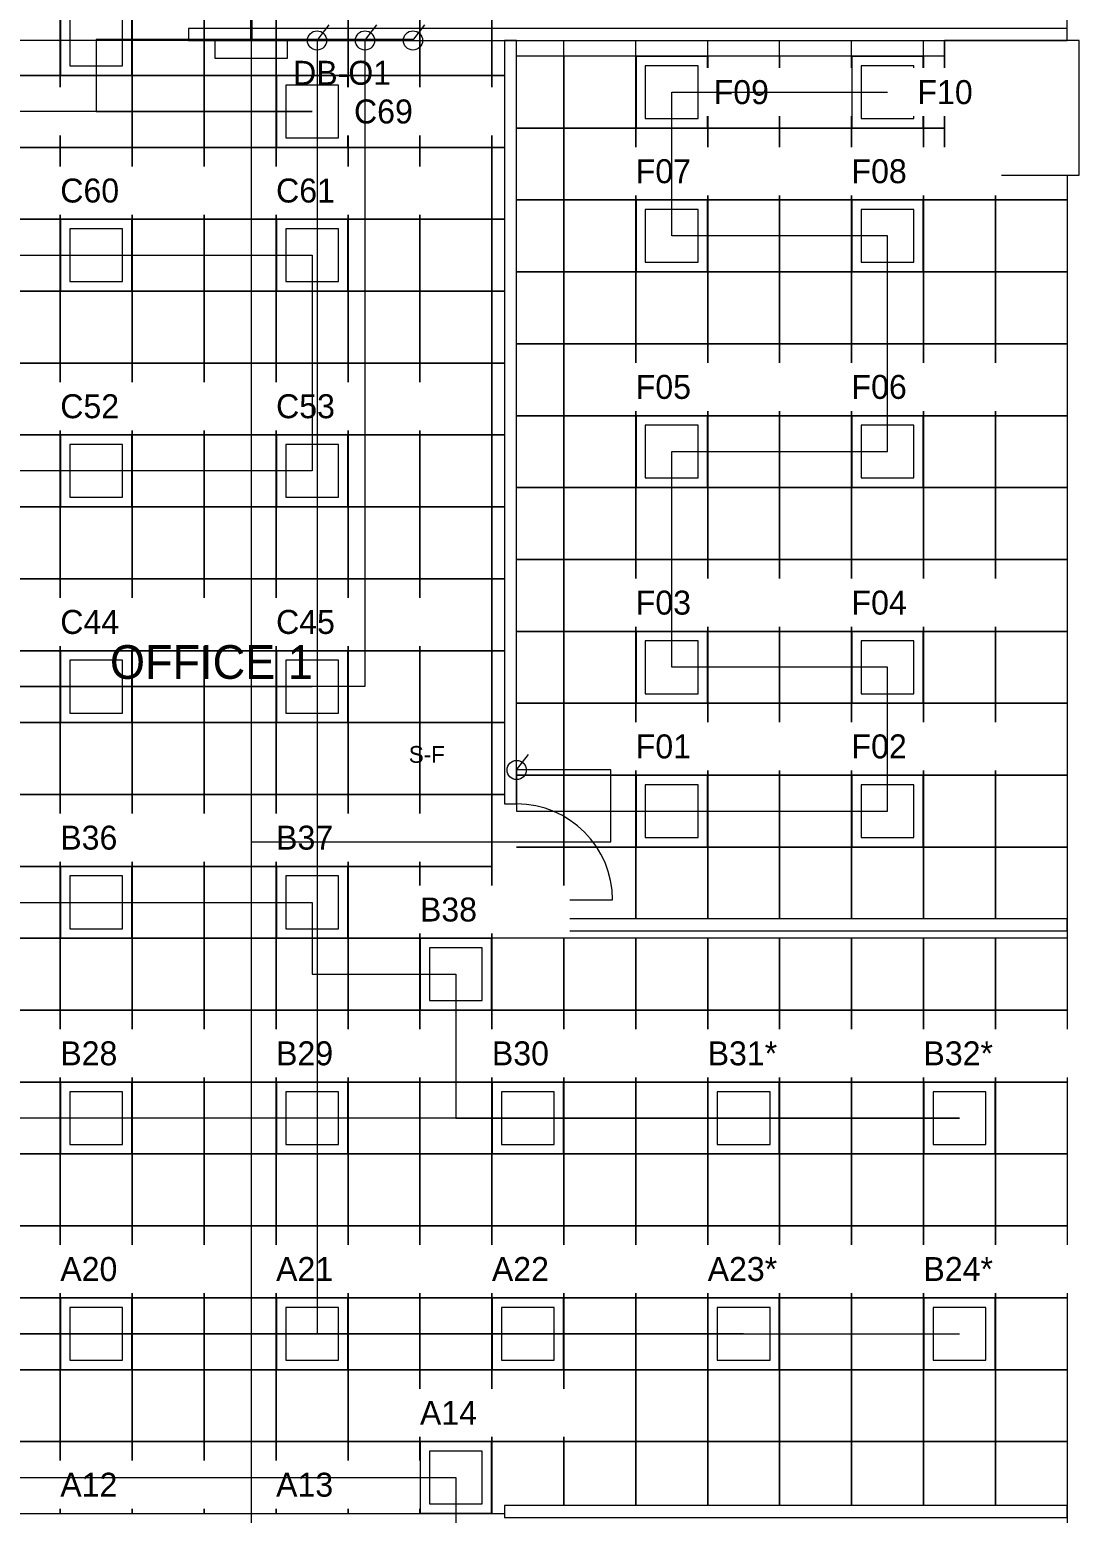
# Model space of a CAD drawing. Header units: millimetres. Extents: x 6000 to 109346, y -40506 to 46154.
# Drawn here: x 71153 to 79883, y 19197 to 31578 of the extents above; entities that cross this region are included whole.
import ezdxf

# ---------------------------------------------------------------- set-up
doc = ezdxf.new("R2010")
doc.units = ezdxf.units.MM
doc.layers.add('ARCH', color=7, linetype='Continuous', lineweight=5, true_color=0xa0a0a0)
doc.layers.add('Ceiling Grid', color=7, linetype='Continuous', lineweight=5, true_color=0xd2d2d2)
for name, color, linetype in [('E-DB-WORK', 1, 'Continuous'), ('E-INCOMING-WORK', 30, 'Continuous'), ('E-LIGHT-CONTROLS', 6, 'Continuous'), ('E-LIGHT-ROUTE-A', 1, 'Continuous'), ('E-LIGHT-ROUTE-B', 2, 'Continuous'), ('E-LIGHT-ROUTE-C', 3, 'Continuous'), ('E-LIGHT-ROUTE-D', 4, 'Continuous'), ('E-LIGHT-ROUTE-E', 5, 'Continuous'), ('E-LIGHT-ROUTE-F', 6, 'Continuous'), ('E-LIGHT-ROUTE-G', 7, 'Continuous'), ('E-OFFICE-WORK', 7, 'Continuous')]:
    doc.layers.add(name, color=color, linetype=linetype)

msp = doc.modelspace()

# ---------------------------------------------------------------- linework, layer by layer
at = {"layer": 'ARCH', "lineweight": 15}
for p, q in [((79808.4, 31488.1), (79808.4, 36595.6)), ((78783.4, 30363.1), (78783.4, 31488.1)), ((79808.4, 30363.1), (79808.4, 17050.6)), ((75115, 24316.3), (76015, 24316.3))]:
    msp.add_line(p, q, dxfattribs=at)
for points in [[(79808.4, 31588.1), (72477.2, 31588.1), (72477.2, 31488.1), (79808.4, 31488.1)], [(75215, 25116.3), (75215, 31488.1), (75115, 31488.1), (75115, 25116.3)], [(78783.4, 30363.1), (79908.4, 30363.1), (79908.4, 31488.1), (78783.4, 31488.1)], [(75215, 24316.3), (75115, 24316.3), (75115, 24156.9), (75215, 24156.9)], [(79808.4, 24156.9), (75115, 24156.9), (75115, 24056.9), (79808.4, 24056.9)], [(79808.4, 19262.5), (75115, 19262.5), (75115, 19162.5), (79808.4, 19162.5)]]:
    msp.add_lwpolyline(points, close=True, dxfattribs=at)
msp.add_arc((75215, 24316.3), 800, 0, 90, dxfattribs=at)
at = {"layer": 'Ceiling Grid', "lineweight": 15}
for p, q in [((75008.4, 31795.6), (75008.4, 31195.6)), ((75608.4, 31356.9), (75608.4, 31488.1)), ((76208.4, 31356.9), (76208.4, 31488.1)), ((76808.4, 31356.9), (76808.4, 31488.1)), ((77408.4, 31356.9), (77408.4, 31488.1)), ((78008.4, 31356.9), (78008.4, 31488.1)), ((78608.4, 31356.9), (78608.4, 31488.1)), ((75608.4, 31356.9), (75215, 31356.9)), ((75608.4, 30756.9), (75608.4, 31356.9)), ((78783.4, 31356.9), (78608.4, 31356.9)), ((78608.4, 31356.9), (78608.4, 30756.9)), ((75115, 31195.6), (75008.4, 31195.6)), ((75008.4, 31195.6), (75008.4, 30595.6)), ((75008.4, 31195.6), (75115, 31195.6)), ((75008.4, 31195.6), (75115, 31195.6)), ((75115, 31195.6), (75008.4, 31195.6)), ((75008.4, 31195.6), (75008.4, 30595.6)), ((75608.4, 30756.9), (75215, 30756.9)), ((75215, 30756.9), (75608.4, 30756.9)), ((75608.4, 30156.9), (75608.4, 30756.9)), ((78608.4, 30756.9), (78783.4, 30756.9)), ((78783.4, 30756.9), (78608.4, 30756.9)), ((78608.4, 30756.9), (78608.4, 30156.9)), ((75115, 30595.6), (75008.4, 30595.6)), ((75008.4, 30595.6), (75008.4, 29995.6)), ((75008.4, 30595.6), (75115, 30595.6)), ((75008.4, 30595.6), (75115, 30595.6)), ((75115, 30595.6), (75008.4, 30595.6)), ((75008.4, 30595.6), (75008.4, 29995.6)), ((79208.4, 30156.9), (79208.4, 30363.1)), ((79208.4, 30363.1), (79208.4, 30156.9)), ((75608.4, 30156.9), (75215, 30156.9)), ((75215, 30156.9), (75608.4, 30156.9)), ((75608.4, 29556.9), (75608.4, 30156.9)), ((78608.4, 30156.9), (79208.4, 30156.9)), ((79208.4, 30156.9), (79808.4, 30156.9)), ((79808.4, 30156.9), (79208.4, 30156.9)), ((79208.4, 30156.9), (79208.4, 29556.9)), ((75115, 29995.6), (75008.4, 29995.6)), ((75008.4, 29995.6), (75008.4, 29395.6)), ((75008.4, 29995.6), (75115, 29995.6)), ((75008.4, 29995.6), (75115, 29995.6)), ((75115, 29995.6), (75008.4, 29995.6)), ((75008.4, 29995.6), (75008.4, 29395.6)), ((75608.4, 29556.9), (75215, 29556.9)), ((75215, 29556.9), (75608.4, 29556.9)), ((75608.4, 28956.9), (75608.4, 29556.9)), ((79208.4, 29556.9), (79808.4, 29556.9)), ((79808.4, 29556.9), (79208.4, 29556.9)), ((79208.4, 29556.9), (79208.4, 28956.9)), ((75115, 29395.6), (75008.4, 29395.6)), ((75008.4, 29395.6), (75008.4, 28795.6)), ((75008.4, 29395.6), (75115, 29395.6)), ((75608.4, 28956.9), (75215, 28956.9)), ((75215, 28956.9), (75608.4, 28956.9)), ((75608.4, 28356.9), (75608.4, 28956.9)), ((79208.4, 28956.9), (79808.4, 28956.9)), ((79808.4, 28956.9), (79208.4, 28956.9)), ((79208.4, 28956.9), (79208.4, 28356.9)), ((75115, 28795.6), (75008.4, 28795.6)), ((75008.4, 28795.6), (75008.4, 28195.6)), ((75008.4, 28795.6), (75115, 28795.6)), ((75008.4, 28795.6), (75115, 28795.6)), ((75115, 28795.6), (75008.4, 28795.6)), ((75008.4, 28795.6), (75008.4, 28195.6)), ((75608.4, 28356.9), (75215, 28356.9)), ((75215, 28356.9), (75608.4, 28356.9)), ((75608.4, 27756.9), (75608.4, 28356.9)), ((79208.4, 28356.9), (79808.4, 28356.9)), ((79808.4, 28356.9), (79208.4, 28356.9)), ((79208.4, 28356.9), (79208.4, 27756.9)), ((75115, 28195.6), (75008.4, 28195.6)), ((75008.4, 28195.6), (75008.4, 27595.6)), ((75008.4, 28195.6), (75115, 28195.6)), ((75008.4, 28195.6), (75115, 28195.6)), ((75115, 28195.6), (75008.4, 28195.6)), ((75008.4, 28195.6), (75008.4, 27595.6)), ((75608.4, 27756.9), (75215, 27756.9)), ((75215, 27756.9), (75608.4, 27756.9)), ((75608.4, 27156.9), (75608.4, 27756.9)), ((79208.4, 27756.9), (79808.4, 27756.9)), ((79808.4, 27756.9), (79208.4, 27756.9)), ((79208.4, 27756.9), (79208.4, 27156.9)), ((75115, 27595.6), (75008.4, 27595.6)), ((75008.4, 27595.6), (75008.4, 26995.6)), ((75008.4, 27595.6), (75115, 27595.6)), ((75008.4, 27595.6), (75115, 27595.6)), ((75115, 27595.6), (75008.4, 27595.6)), ((75008.4, 27595.6), (75008.4, 26995.6)), ((75608.4, 27156.9), (75215, 27156.9)), ((75215, 27156.9), (75608.4, 27156.9)), ((75608.4, 26556.9), (75608.4, 27156.9)), ((79208.4, 27156.9), (79808.4, 27156.9)), ((79808.4, 27156.9), (79208.4, 27156.9)), ((79208.4, 27156.9), (79208.4, 26556.9)), ((75115, 26995.6), (75008.4, 26995.6)), ((75008.4, 26995.6), (75008.4, 26395.6)), ((75008.4, 26995.6), (75115, 26995.6)), ((75608.4, 26556.9), (75215, 26556.9)), ((75215, 26556.9), (75608.4, 26556.9)), ((75608.4, 25956.9), (75608.4, 26556.9)), ((79208.4, 26556.9), (79808.4, 26556.9)), ((79808.4, 26556.9), (79208.4, 26556.9)), ((79208.4, 26556.9), (79208.4, 25956.9)), ((75115, 26395.6), (75008.4, 26395.6)), ((75008.4, 26395.6), (75008.4, 25795.6)), ((75008.4, 26395.6), (75115, 26395.6)), ((75608.4, 25956.9), (75215, 25956.9)), ((75215, 25956.9), (75608.4, 25956.9)), ((75608.4, 25356.9), (75608.4, 25956.9)), ((79208.4, 25956.9), (79808.4, 25956.9)), ((79808.4, 25956.9), (79208.4, 25956.9)), ((79208.4, 25956.9), (79208.4, 25356.9)), ((75115, 25795.6), (75008.4, 25795.6)), ((75008.4, 25795.6), (75008.4, 25195.6)), ((75008.4, 25795.6), (75115, 25795.6)), ((75608.4, 25356.9), (75215, 25356.9)), ((75215, 25356.9), (75608.4, 25356.9)), ((75608.4, 24756.9), (75608.4, 25356.9)), ((79208.4, 25356.9), (79808.4, 25356.9)), ((79808.4, 25356.9), (79208.4, 25356.9)), ((79208.4, 25356.9), (79208.4, 24756.9)), ((75115, 25195.6), (75008.4, 25195.6)), ((75008.4, 25195.6), (75008.4, 24595.6)), ((75008.4, 25195.6), (75115, 25195.6)), ((75608.4, 24756.9), (75215, 24756.9)), ((75215, 24756.9), (75608.4, 24756.9)), ((75608.4, 24156.9), (75608.4, 24756.9)), ((76208.4, 24756.9), (75608.4, 24756.9)), ((75608.4, 24756.9), (75608.4, 24156.9)), ((76208.4, 24156.9), (76208.4, 24756.9)), ((76808.4, 24756.9), (76208.4, 24756.9)), ((76208.4, 24756.9), (76208.4, 24156.9)), ((76808.4, 24156.9), (76808.4, 24756.9)), ((77408.4, 24756.9), (76808.4, 24756.9)), ((76808.4, 24756.9), (76808.4, 24156.9)), ((77408.4, 24156.9), (77408.4, 24756.9)), ((78008.4, 24756.9), (77408.4, 24756.9)), ((77408.4, 24756.9), (77408.4, 24156.9)), ((78008.4, 24156.9), (78008.4, 24756.9)), ((78608.4, 24756.9), (78008.4, 24756.9)), ((78008.4, 24756.9), (78008.4, 24156.9)), ((78608.4, 24156.9), (78608.4, 24756.9)), ((79208.4, 24756.9), (78608.4, 24756.9)), ((78608.4, 24756.9), (78608.4, 24156.9)), ((79208.4, 24756.9), (79808.4, 24756.9)), ((79808.4, 24756.9), (79208.4, 24756.9)), ((79208.4, 24756.9), (79208.4, 24156.9)), ((79208.4, 24156.9), (79208.4, 24756.9)), ((75008.4, 24595.6), (75008.4, 23995.6)), ((79208.4, 23995.6), (79208.4, 23395.6)), ((79808.4, 23995.6), (79208.4, 23995.6)), ((79208.4, 23995.6), (79208.4, 23395.6)), ((79808.4, 23395.6), (79208.4, 23395.6)), ((79208.4, 23395.6), (79208.4, 22795.6)), ((79208.4, 23395.6), (79808.4, 23395.6)), ((79208.4, 23395.6), (79808.4, 23395.6)), ((79808.4, 22795.6), (79208.4, 22795.6)), ((79208.4, 22795.6), (79208.4, 22195.6)), ((79208.4, 22795.6), (79808.4, 22795.6)), ((79808.4, 22195.6), (79208.4, 22195.6)), ((79208.4, 22195.6), (79208.4, 21595.6)), ((79208.4, 22195.6), (79808.4, 22195.6)), ((79808.4, 21595.6), (79208.4, 21595.6)), ((79208.4, 21595.6), (79208.4, 20995.6)), ((79208.4, 21595.6), (79808.4, 21595.6)), ((79808.4, 20995.6), (79208.4, 20995.6)), ((79208.4, 20995.6), (79208.4, 20395.6)), ((79208.4, 20995.6), (79808.4, 20995.6)), ((79808.4, 20395.6), (79208.4, 20395.6)), ((79208.4, 20395.6), (79208.4, 19795.6)), ((79208.4, 20395.6), (79808.4, 20395.6)), ((76208.4, 19795.6), (75608.4, 19795.6)), ((75608.4, 19795.6), (75608.4, 19262.5)), ((76208.4, 19262.5), (76208.4, 19795.6)), ((76808.4, 19795.6), (76208.4, 19795.6)), ((76208.4, 19795.6), (76208.4, 19262.5)), ((76808.4, 19262.5), (76808.4, 19795.6)), ((77408.4, 19795.6), (76808.4, 19795.6)), ((76808.4, 19795.6), (76808.4, 19262.5)), ((77408.4, 19262.5), (77408.4, 19795.6)), ((78008.4, 19795.6), (77408.4, 19795.6)), ((77408.4, 19795.6), (77408.4, 19262.5)), ((78008.4, 19262.5), (78008.4, 19795.6)), ((78608.4, 19795.6), (78008.4, 19795.6)), ((78008.4, 19795.6), (78008.4, 19262.5)), ((78608.4, 19262.5), (78608.4, 19795.6)), ((79208.4, 19795.6), (78608.4, 19795.6)), ((78608.4, 19795.6), (78608.4, 19262.5)), ((79208.4, 19262.5), (79208.4, 19795.6)), ((79808.4, 19795.6), (79208.4, 19795.6)), ((79208.4, 19795.6), (79208.4, 19262.5)), ((79208.4, 19795.6), (79808.4, 19795.6))]:
    msp.add_line(p, q, dxfattribs=at)
for points in [[(71408.4, 31795.6), (70808.4, 31795.6), (70808.4, 31195.6), (71408.4, 31195.6)], [(72008.4, 31795.6), (71408.4, 31795.6), (71408.4, 31195.6), (72008.4, 31195.6)], [(72608.4, 31795.6), (72008.4, 31795.6), (72008.4, 31195.6), (72608.4, 31195.6)], [(73208.4, 31795.6), (72608.4, 31795.6), (72608.4, 31195.6), (73208.4, 31195.6)], [(73808.4, 31795.6), (73208.4, 31795.6), (73208.4, 31195.6), (73808.4, 31195.6)], [(74408.4, 31795.6), (73808.4, 31795.6), (73808.4, 31195.6), (74408.4, 31195.6)], [(75008.4, 31795.6), (74408.4, 31795.6), (74408.4, 31195.6), (75008.4, 31195.6)], [(76208.4, 31356.9), (75608.4, 31356.9), (75608.4, 30756.9), (76208.4, 30756.9)], [(76808.4, 31356.9), (76208.4, 31356.9), (76208.4, 30756.9), (76808.4, 30756.9)], [(77408.4, 31356.9), (76808.4, 31356.9), (76808.4, 30756.9), (77408.4, 30756.9)], [(78008.4, 31356.9), (77408.4, 31356.9), (77408.4, 30756.9), (78008.4, 30756.9)], [(78608.4, 31356.9), (78008.4, 31356.9), (78008.4, 30756.9), (78608.4, 30756.9)], [(71408.4, 31195.6), (70808.4, 31195.6), (70808.4, 30595.6), (71408.4, 30595.6)], [(72008.4, 31195.6), (71408.4, 31195.6), (71408.4, 30595.6), (72008.4, 30595.6)], [(72608.4, 31195.6), (72008.4, 31195.6), (72008.4, 30595.6), (72608.4, 30595.6)], [(73208.4, 31195.6), (72608.4, 31195.6), (72608.4, 30595.6), (73208.4, 30595.6)], [(73808.4, 31195.6), (73208.4, 31195.6), (73208.4, 30595.6), (73808.4, 30595.6)], [(74408.4, 31195.6), (73808.4, 31195.6), (73808.4, 30595.6), (74408.4, 30595.6)], [(75008.4, 31195.6), (74408.4, 31195.6), (74408.4, 30595.6), (75008.4, 30595.6)], [(76208.4, 30756.9), (75608.4, 30756.9), (75608.4, 30156.9), (76208.4, 30156.9)], [(76808.4, 30756.9), (76208.4, 30756.9), (76208.4, 30156.9), (76808.4, 30156.9)], [(77408.4, 30756.9), (76808.4, 30756.9), (76808.4, 30156.9), (77408.4, 30156.9)], [(78008.4, 30756.9), (77408.4, 30756.9), (77408.4, 30156.9), (78008.4, 30156.9)], [(78608.4, 30756.9), (78008.4, 30756.9), (78008.4, 30156.9), (78608.4, 30156.9)], [(71408.4, 30595.6), (70808.4, 30595.6), (70808.4, 29995.6), (71408.4, 29995.6)], [(72008.4, 30595.6), (71408.4, 30595.6), (71408.4, 29995.6), (72008.4, 29995.6)], [(72608.4, 30595.6), (72008.4, 30595.6), (72008.4, 29995.6), (72608.4, 29995.6)], [(73208.4, 30595.6), (72608.4, 30595.6), (72608.4, 29995.6), (73208.4, 29995.6)], [(73808.4, 30595.6), (73208.4, 30595.6), (73208.4, 29995.6), (73808.4, 29995.6)], [(74408.4, 30595.6), (73808.4, 30595.6), (73808.4, 29995.6), (74408.4, 29995.6)], [(75008.4, 30595.6), (74408.4, 30595.6), (74408.4, 29995.6), (75008.4, 29995.6)], [(76208.4, 30156.9), (75608.4, 30156.9), (75608.4, 29556.9), (76208.4, 29556.9)], [(76808.4, 30156.9), (76208.4, 30156.9), (76208.4, 29556.9), (76808.4, 29556.9)], [(77408.4, 30156.9), (76808.4, 30156.9), (76808.4, 29556.9), (77408.4, 29556.9)], [(78008.4, 30156.9), (77408.4, 30156.9), (77408.4, 29556.9), (78008.4, 29556.9)], [(78608.4, 30156.9), (78008.4, 30156.9), (78008.4, 29556.9), (78608.4, 29556.9)], [(79208.4, 30156.9), (78608.4, 30156.9), (78608.4, 29556.9), (79208.4, 29556.9)], [(71408.4, 29995.6), (70808.4, 29995.6), (70808.4, 29395.6), (71408.4, 29395.6)], [(72008.4, 29995.6), (71408.4, 29995.6), (71408.4, 29395.6), (72008.4, 29395.6)], [(72608.4, 29995.6), (72008.4, 29995.6), (72008.4, 29395.6), (72608.4, 29395.6)], [(73208.4, 29995.6), (72608.4, 29995.6), (72608.4, 29395.6), (73208.4, 29395.6)], [(73808.4, 29995.6), (73208.4, 29995.6), (73208.4, 29395.6), (73808.4, 29395.6)], [(74408.4, 29995.6), (73808.4, 29995.6), (73808.4, 29395.6), (74408.4, 29395.6)], [(75008.4, 29995.6), (74408.4, 29995.6), (74408.4, 29395.6), (75008.4, 29395.6)], [(76208.4, 29556.9), (75608.4, 29556.9), (75608.4, 28956.9), (76208.4, 28956.9)], [(76808.4, 29556.9), (76208.4, 29556.9), (76208.4, 28956.9), (76808.4, 28956.9)], [(77408.4, 29556.9), (76808.4, 29556.9), (76808.4, 28956.9), (77408.4, 28956.9)], [(78008.4, 29556.9), (77408.4, 29556.9), (77408.4, 28956.9), (78008.4, 28956.9)], [(78608.4, 29556.9), (78008.4, 29556.9), (78008.4, 28956.9), (78608.4, 28956.9)], [(79208.4, 29556.9), (78608.4, 29556.9), (78608.4, 28956.9), (79208.4, 28956.9)], [(71408.4, 29395.6), (70808.4, 29395.6), (70808.4, 28795.6), (71408.4, 28795.6)], [(72008.4, 29395.6), (71408.4, 29395.6), (71408.4, 28795.6), (72008.4, 28795.6)], [(72608.4, 29395.6), (72008.4, 29395.6), (72008.4, 28795.6), (72608.4, 28795.6)], [(73208.4, 29395.6), (72608.4, 29395.6), (72608.4, 28795.6), (73208.4, 28795.6)], [(73808.4, 29395.6), (73208.4, 29395.6), (73208.4, 28795.6), (73808.4, 28795.6)], [(74408.4, 29395.6), (73808.4, 29395.6), (73808.4, 28795.6), (74408.4, 28795.6)], [(75008.4, 29395.6), (74408.4, 29395.6), (74408.4, 28795.6), (75008.4, 28795.6)], [(76208.4, 28956.9), (75608.4, 28956.9), (75608.4, 28356.9), (76208.4, 28356.9)], [(76808.4, 28956.9), (76208.4, 28956.9), (76208.4, 28356.9), (76808.4, 28356.9)], [(77408.4, 28956.9), (76808.4, 28956.9), (76808.4, 28356.9), (77408.4, 28356.9)], [(78008.4, 28956.9), (77408.4, 28956.9), (77408.4, 28356.9), (78008.4, 28356.9)], [(78608.4, 28956.9), (78008.4, 28956.9), (78008.4, 28356.9), (78608.4, 28356.9)], [(79208.4, 28956.9), (78608.4, 28956.9), (78608.4, 28356.9), (79208.4, 28356.9)], [(71408.4, 28795.6), (70808.4, 28795.6), (70808.4, 28195.6), (71408.4, 28195.6)], [(72008.4, 28795.6), (71408.4, 28795.6), (71408.4, 28195.6), (72008.4, 28195.6)], [(72608.4, 28795.6), (72008.4, 28795.6), (72008.4, 28195.6), (72608.4, 28195.6)], [(73208.4, 28795.6), (72608.4, 28795.6), (72608.4, 28195.6), (73208.4, 28195.6)], [(73808.4, 28795.6), (73208.4, 28795.6), (73208.4, 28195.6), (73808.4, 28195.6)], [(74408.4, 28795.6), (73808.4, 28795.6), (73808.4, 28195.6), (74408.4, 28195.6)], [(75008.4, 28795.6), (74408.4, 28795.6), (74408.4, 28195.6), (75008.4, 28195.6)], [(76208.4, 28356.9), (75608.4, 28356.9), (75608.4, 27756.9), (76208.4, 27756.9)], [(76808.4, 28356.9), (76208.4, 28356.9), (76208.4, 27756.9), (76808.4, 27756.9)], [(77408.4, 28356.9), (76808.4, 28356.9), (76808.4, 27756.9), (77408.4, 27756.9)], [(78008.4, 28356.9), (77408.4, 28356.9), (77408.4, 27756.9), (78008.4, 27756.9)], [(78608.4, 28356.9), (78008.4, 28356.9), (78008.4, 27756.9), (78608.4, 27756.9)], [(79208.4, 28356.9), (78608.4, 28356.9), (78608.4, 27756.9), (79208.4, 27756.9)], [(71408.4, 28195.6), (70808.4, 28195.6), (70808.4, 27595.6), (71408.4, 27595.6)], [(72008.4, 28195.6), (71408.4, 28195.6), (71408.4, 27595.6), (72008.4, 27595.6)], [(72608.4, 28195.6), (72008.4, 28195.6), (72008.4, 27595.6), (72608.4, 27595.6)], [(73208.4, 28195.6), (72608.4, 28195.6), (72608.4, 27595.6), (73208.4, 27595.6)], [(73808.4, 28195.6), (73208.4, 28195.6), (73208.4, 27595.6), (73808.4, 27595.6)], [(74408.4, 28195.6), (73808.4, 28195.6), (73808.4, 27595.6), (74408.4, 27595.6)], [(75008.4, 28195.6), (74408.4, 28195.6), (74408.4, 27595.6), (75008.4, 27595.6)], [(76208.4, 27756.9), (75608.4, 27756.9), (75608.4, 27156.9), (76208.4, 27156.9)], [(76808.4, 27756.9), (76208.4, 27756.9), (76208.4, 27156.9), (76808.4, 27156.9)], [(77408.4, 27756.9), (76808.4, 27756.9), (76808.4, 27156.9), (77408.4, 27156.9)], [(78008.4, 27756.9), (77408.4, 27756.9), (77408.4, 27156.9), (78008.4, 27156.9)], [(78608.4, 27756.9), (78008.4, 27756.9), (78008.4, 27156.9), (78608.4, 27156.9)], [(79208.4, 27756.9), (78608.4, 27756.9), (78608.4, 27156.9), (79208.4, 27156.9)], [(71408.4, 27595.6), (70808.4, 27595.6), (70808.4, 26995.6), (71408.4, 26995.6)], [(72008.4, 27595.6), (71408.4, 27595.6), (71408.4, 26995.6), (72008.4, 26995.6)], [(72608.4, 27595.6), (72008.4, 27595.6), (72008.4, 26995.6), (72608.4, 26995.6)], [(73208.4, 27595.6), (72608.4, 27595.6), (72608.4, 26995.6), (73208.4, 26995.6)], [(73808.4, 27595.6), (73208.4, 27595.6), (73208.4, 26995.6), (73808.4, 26995.6)], [(74408.4, 27595.6), (73808.4, 27595.6), (73808.4, 26995.6), (74408.4, 26995.6)], [(75008.4, 27595.6), (74408.4, 27595.6), (74408.4, 26995.6), (75008.4, 26995.6)], [(76208.4, 27156.9), (75608.4, 27156.9), (75608.4, 26556.9), (76208.4, 26556.9)], [(76808.4, 27156.9), (76208.4, 27156.9), (76208.4, 26556.9), (76808.4, 26556.9)], [(77408.4, 27156.9), (76808.4, 27156.9), (76808.4, 26556.9), (77408.4, 26556.9)], [(78008.4, 27156.9), (77408.4, 27156.9), (77408.4, 26556.9), (78008.4, 26556.9)], [(78608.4, 27156.9), (78008.4, 27156.9), (78008.4, 26556.9), (78608.4, 26556.9)], [(79208.4, 27156.9), (78608.4, 27156.9), (78608.4, 26556.9), (79208.4, 26556.9)], [(71408.4, 26995.6), (70808.4, 26995.6), (70808.4, 26395.6), (71408.4, 26395.6)], [(72008.4, 26995.6), (71408.4, 26995.6), (71408.4, 26395.6), (72008.4, 26395.6)], [(72608.4, 26995.6), (72008.4, 26995.6), (72008.4, 26395.6), (72608.4, 26395.6)], [(73208.4, 26995.6), (72608.4, 26995.6), (72608.4, 26395.6), (73208.4, 26395.6)], [(73808.4, 26995.6), (73208.4, 26995.6), (73208.4, 26395.6), (73808.4, 26395.6)], [(74408.4, 26995.6), (73808.4, 26995.6), (73808.4, 26395.6), (74408.4, 26395.6)], [(75008.4, 26995.6), (74408.4, 26995.6), (74408.4, 26395.6), (75008.4, 26395.6)], [(76208.4, 26556.9), (75608.4, 26556.9), (75608.4, 25956.9), (76208.4, 25956.9)], [(76808.4, 26556.9), (76208.4, 26556.9), (76208.4, 25956.9), (76808.4, 25956.9)], [(77408.4, 26556.9), (76808.4, 26556.9), (76808.4, 25956.9), (77408.4, 25956.9)], [(78008.4, 26556.9), (77408.4, 26556.9), (77408.4, 25956.9), (78008.4, 25956.9)], [(78608.4, 26556.9), (78008.4, 26556.9), (78008.4, 25956.9), (78608.4, 25956.9)], [(79208.4, 26556.9), (78608.4, 26556.9), (78608.4, 25956.9), (79208.4, 25956.9)], [(71408.4, 26395.6), (70808.4, 26395.6), (70808.4, 25795.6), (71408.4, 25795.6)], [(72008.4, 26395.6), (71408.4, 26395.6), (71408.4, 25795.6), (72008.4, 25795.6)], [(72608.4, 26395.6), (72008.4, 26395.6), (72008.4, 25795.6), (72608.4, 25795.6)], [(73208.4, 26395.6), (72608.4, 26395.6), (72608.4, 25795.6), (73208.4, 25795.6)], [(73808.4, 26395.6), (73208.4, 26395.6), (73208.4, 25795.6), (73808.4, 25795.6)], [(74408.4, 26395.6), (73808.4, 26395.6), (73808.4, 25795.6), (74408.4, 25795.6)], [(75008.4, 26395.6), (74408.4, 26395.6), (74408.4, 25795.6), (75008.4, 25795.6)], [(76208.4, 25956.9), (75608.4, 25956.9), (75608.4, 25356.9), (76208.4, 25356.9)], [(76808.4, 25956.9), (76208.4, 25956.9), (76208.4, 25356.9), (76808.4, 25356.9)], [(77408.4, 25956.9), (76808.4, 25956.9), (76808.4, 25356.9), (77408.4, 25356.9)], [(78008.4, 25956.9), (77408.4, 25956.9), (77408.4, 25356.9), (78008.4, 25356.9)], [(78608.4, 25956.9), (78008.4, 25956.9), (78008.4, 25356.9), (78608.4, 25356.9)], [(79208.4, 25956.9), (78608.4, 25956.9), (78608.4, 25356.9), (79208.4, 25356.9)], [(71408.4, 25795.6), (70808.4, 25795.6), (70808.4, 25195.6), (71408.4, 25195.6)], [(72008.4, 25795.6), (71408.4, 25795.6), (71408.4, 25195.6), (72008.4, 25195.6)], [(72608.4, 25795.6), (72008.4, 25795.6), (72008.4, 25195.6), (72608.4, 25195.6)], [(73208.4, 25795.6), (72608.4, 25795.6), (72608.4, 25195.6), (73208.4, 25195.6)], [(73808.4, 25795.6), (73208.4, 25795.6), (73208.4, 25195.6), (73808.4, 25195.6)], [(74408.4, 25795.6), (73808.4, 25795.6), (73808.4, 25195.6), (74408.4, 25195.6)], [(75008.4, 25795.6), (74408.4, 25795.6), (74408.4, 25195.6), (75008.4, 25195.6)], [(76208.4, 25356.9), (75608.4, 25356.9), (75608.4, 24756.9), (76208.4, 24756.9)], [(76808.4, 25356.9), (76208.4, 25356.9), (76208.4, 24756.9), (76808.4, 24756.9)], [(77408.4, 25356.9), (76808.4, 25356.9), (76808.4, 24756.9), (77408.4, 24756.9)], [(78008.4, 25356.9), (77408.4, 25356.9), (77408.4, 24756.9), (78008.4, 24756.9)], [(78608.4, 25356.9), (78008.4, 25356.9), (78008.4, 24756.9), (78608.4, 24756.9)], [(79208.4, 25356.9), (78608.4, 25356.9), (78608.4, 24756.9), (79208.4, 24756.9)], [(71408.4, 25195.6), (70808.4, 25195.6), (70808.4, 24595.6), (71408.4, 24595.6)], [(72008.4, 25195.6), (71408.4, 25195.6), (71408.4, 24595.6), (72008.4, 24595.6)], [(72608.4, 25195.6), (72008.4, 25195.6), (72008.4, 24595.6), (72608.4, 24595.6)], [(73208.4, 25195.6), (72608.4, 25195.6), (72608.4, 24595.6), (73208.4, 24595.6)], [(73808.4, 25195.6), (73208.4, 25195.6), (73208.4, 24595.6), (73808.4, 24595.6)], [(74408.4, 25195.6), (73808.4, 25195.6), (73808.4, 24595.6), (74408.4, 24595.6)], [(75008.4, 25195.6), (74408.4, 25195.6), (74408.4, 24595.6), (75008.4, 24595.6)], [(71408.4, 24595.6), (70808.4, 24595.6), (70808.4, 23995.6), (71408.4, 23995.6)], [(72008.4, 24595.6), (71408.4, 24595.6), (71408.4, 23995.6), (72008.4, 23995.6)], [(72608.4, 24595.6), (72008.4, 24595.6), (72008.4, 23995.6), (72608.4, 23995.6)], [(73208.4, 24595.6), (72608.4, 24595.6), (72608.4, 23995.6), (73208.4, 23995.6)], [(73808.4, 24595.6), (73208.4, 24595.6), (73208.4, 23995.6), (73808.4, 23995.6)], [(74408.4, 24595.6), (73808.4, 24595.6), (73808.4, 23995.6), (74408.4, 23995.6)], [(75008.4, 24595.6), (74408.4, 24595.6), (74408.4, 23995.6), (75008.4, 23995.6)], [(71408.4, 23995.6), (70808.4, 23995.6), (70808.4, 23395.6), (71408.4, 23395.6)], [(72008.4, 23995.6), (71408.4, 23995.6), (71408.4, 23395.6), (72008.4, 23395.6)], [(72608.4, 23995.6), (72008.4, 23995.6), (72008.4, 23395.6), (72608.4, 23395.6)], [(73208.4, 23995.6), (72608.4, 23995.6), (72608.4, 23395.6), (73208.4, 23395.6)], [(73808.4, 23995.6), (73208.4, 23995.6), (73208.4, 23395.6), (73808.4, 23395.6)], [(74408.4, 23995.6), (73808.4, 23995.6), (73808.4, 23395.6), (74408.4, 23395.6)], [(75008.4, 23995.6), (74408.4, 23995.6), (74408.4, 23395.6), (75008.4, 23395.6)], [(75608.4, 23995.6), (75008.4, 23995.6), (75008.4, 23395.6), (75608.4, 23395.6)], [(76208.4, 23995.6), (75608.4, 23995.6), (75608.4, 23395.6), (76208.4, 23395.6)], [(76808.4, 23995.6), (76208.4, 23995.6), (76208.4, 23395.6), (76808.4, 23395.6)], [(77408.4, 23995.6), (76808.4, 23995.6), (76808.4, 23395.6), (77408.4, 23395.6)], [(78008.4, 23995.6), (77408.4, 23995.6), (77408.4, 23395.6), (78008.4, 23395.6)], [(78608.4, 23995.6), (78008.4, 23995.6), (78008.4, 23395.6), (78608.4, 23395.6)], [(79208.4, 23995.6), (78608.4, 23995.6), (78608.4, 23395.6), (79208.4, 23395.6)], [(71408.4, 23395.6), (70808.4, 23395.6), (70808.4, 22795.6), (71408.4, 22795.6)], [(72008.4, 23395.6), (71408.4, 23395.6), (71408.4, 22795.6), (72008.4, 22795.6)], [(72608.4, 23395.6), (72008.4, 23395.6), (72008.4, 22795.6), (72608.4, 22795.6)], [(73208.4, 23395.6), (72608.4, 23395.6), (72608.4, 22795.6), (73208.4, 22795.6)], [(73808.4, 23395.6), (73208.4, 23395.6), (73208.4, 22795.6), (73808.4, 22795.6)], [(74408.4, 23395.6), (73808.4, 23395.6), (73808.4, 22795.6), (74408.4, 22795.6)], [(75008.4, 23395.6), (74408.4, 23395.6), (74408.4, 22795.6), (75008.4, 22795.6)], [(75608.4, 23395.6), (75008.4, 23395.6), (75008.4, 22795.6), (75608.4, 22795.6)], [(76208.4, 23395.6), (75608.4, 23395.6), (75608.4, 22795.6), (76208.4, 22795.6)], [(76808.4, 23395.6), (76208.4, 23395.6), (76208.4, 22795.6), (76808.4, 22795.6)], [(77408.4, 23395.6), (76808.4, 23395.6), (76808.4, 22795.6), (77408.4, 22795.6)], [(78008.4, 23395.6), (77408.4, 23395.6), (77408.4, 22795.6), (78008.4, 22795.6)], [(78608.4, 23395.6), (78008.4, 23395.6), (78008.4, 22795.6), (78608.4, 22795.6)], [(79208.4, 23395.6), (78608.4, 23395.6), (78608.4, 22795.6), (79208.4, 22795.6)], [(71408.4, 22795.6), (70808.4, 22795.6), (70808.4, 22195.6), (71408.4, 22195.6)], [(72008.4, 22795.6), (71408.4, 22795.6), (71408.4, 22195.6), (72008.4, 22195.6)], [(72608.4, 22795.6), (72008.4, 22795.6), (72008.4, 22195.6), (72608.4, 22195.6)], [(73208.4, 22795.6), (72608.4, 22795.6), (72608.4, 22195.6), (73208.4, 22195.6)], [(73808.4, 22795.6), (73208.4, 22795.6), (73208.4, 22195.6), (73808.4, 22195.6)], [(74408.4, 22795.6), (73808.4, 22795.6), (73808.4, 22195.6), (74408.4, 22195.6)], [(75008.4, 22795.6), (74408.4, 22795.6), (74408.4, 22195.6), (75008.4, 22195.6)], [(75608.4, 22795.6), (75008.4, 22795.6), (75008.4, 22195.6), (75608.4, 22195.6)], [(76208.4, 22795.6), (75608.4, 22795.6), (75608.4, 22195.6), (76208.4, 22195.6)], [(76808.4, 22795.6), (76208.4, 22795.6), (76208.4, 22195.6), (76808.4, 22195.6)], [(77408.4, 22795.6), (76808.4, 22795.6), (76808.4, 22195.6), (77408.4, 22195.6)], [(78008.4, 22795.6), (77408.4, 22795.6), (77408.4, 22195.6), (78008.4, 22195.6)], [(78608.4, 22795.6), (78008.4, 22795.6), (78008.4, 22195.6), (78608.4, 22195.6)], [(79208.4, 22795.6), (78608.4, 22795.6), (78608.4, 22195.6), (79208.4, 22195.6)], [(71408.4, 22195.6), (70808.4, 22195.6), (70808.4, 21595.6), (71408.4, 21595.6)], [(72008.4, 22195.6), (71408.4, 22195.6), (71408.4, 21595.6), (72008.4, 21595.6)], [(72608.4, 22195.6), (72008.4, 22195.6), (72008.4, 21595.6), (72608.4, 21595.6)], [(73208.4, 22195.6), (72608.4, 22195.6), (72608.4, 21595.6), (73208.4, 21595.6)], [(73808.4, 22195.6), (73208.4, 22195.6), (73208.4, 21595.6), (73808.4, 21595.6)], [(74408.4, 22195.6), (73808.4, 22195.6), (73808.4, 21595.6), (74408.4, 21595.6)], [(75008.4, 22195.6), (74408.4, 22195.6), (74408.4, 21595.6), (75008.4, 21595.6)], [(75608.4, 22195.6), (75008.4, 22195.6), (75008.4, 21595.6), (75608.4, 21595.6)], [(76208.4, 22195.6), (75608.4, 22195.6), (75608.4, 21595.6), (76208.4, 21595.6)], [(76808.4, 22195.6), (76208.4, 22195.6), (76208.4, 21595.6), (76808.4, 21595.6)], [(77408.4, 22195.6), (76808.4, 22195.6), (76808.4, 21595.6), (77408.4, 21595.6)], [(78008.4, 22195.6), (77408.4, 22195.6), (77408.4, 21595.6), (78008.4, 21595.6)], [(78608.4, 22195.6), (78008.4, 22195.6), (78008.4, 21595.6), (78608.4, 21595.6)], [(79208.4, 22195.6), (78608.4, 22195.6), (78608.4, 21595.6), (79208.4, 21595.6)], [(71408.4, 21595.6), (70808.4, 21595.6), (70808.4, 20995.6), (71408.4, 20995.6)], [(72008.4, 21595.6), (71408.4, 21595.6), (71408.4, 20995.6), (72008.4, 20995.6)], [(72608.4, 21595.6), (72008.4, 21595.6), (72008.4, 20995.6), (72608.4, 20995.6)], [(73208.4, 21595.6), (72608.4, 21595.6), (72608.4, 20995.6), (73208.4, 20995.6)], [(73808.4, 21595.6), (73208.4, 21595.6), (73208.4, 20995.6), (73808.4, 20995.6)], [(74408.4, 21595.6), (73808.4, 21595.6), (73808.4, 20995.6), (74408.4, 20995.6)], [(75008.4, 21595.6), (74408.4, 21595.6), (74408.4, 20995.6), (75008.4, 20995.6)], [(75608.4, 21595.6), (75008.4, 21595.6), (75008.4, 20995.6), (75608.4, 20995.6)], [(76208.4, 21595.6), (75608.4, 21595.6), (75608.4, 20995.6), (76208.4, 20995.6)], [(76808.4, 21595.6), (76208.4, 21595.6), (76208.4, 20995.6), (76808.4, 20995.6)], [(77408.4, 21595.6), (76808.4, 21595.6), (76808.4, 20995.6), (77408.4, 20995.6)], [(78008.4, 21595.6), (77408.4, 21595.6), (77408.4, 20995.6), (78008.4, 20995.6)], [(78608.4, 21595.6), (78008.4, 21595.6), (78008.4, 20995.6), (78608.4, 20995.6)], [(79208.4, 21595.6), (78608.4, 21595.6), (78608.4, 20995.6), (79208.4, 20995.6)], [(71408.4, 20995.6), (70808.4, 20995.6), (70808.4, 20395.6), (71408.4, 20395.6)], [(72008.4, 20995.6), (71408.4, 20995.6), (71408.4, 20395.6), (72008.4, 20395.6)], [(72608.4, 20995.6), (72008.4, 20995.6), (72008.4, 20395.6), (72608.4, 20395.6)], [(73208.4, 20995.6), (72608.4, 20995.6), (72608.4, 20395.6), (73208.4, 20395.6)], [(73808.4, 20995.6), (73208.4, 20995.6), (73208.4, 20395.6), (73808.4, 20395.6)], [(74408.4, 20995.6), (73808.4, 20995.6), (73808.4, 20395.6), (74408.4, 20395.6)], [(75008.4, 20995.6), (74408.4, 20995.6), (74408.4, 20395.6), (75008.4, 20395.6)], [(75608.4, 20995.6), (75008.4, 20995.6), (75008.4, 20395.6), (75608.4, 20395.6)], [(76208.4, 20995.6), (75608.4, 20995.6), (75608.4, 20395.6), (76208.4, 20395.6)], [(76808.4, 20995.6), (76208.4, 20995.6), (76208.4, 20395.6), (76808.4, 20395.6)], [(77408.4, 20995.6), (76808.4, 20995.6), (76808.4, 20395.6), (77408.4, 20395.6)], [(78008.4, 20995.6), (77408.4, 20995.6), (77408.4, 20395.6), (78008.4, 20395.6)], [(78608.4, 20995.6), (78008.4, 20995.6), (78008.4, 20395.6), (78608.4, 20395.6)], [(79208.4, 20995.6), (78608.4, 20995.6), (78608.4, 20395.6), (79208.4, 20395.6)], [(71408.4, 20395.6), (70808.4, 20395.6), (70808.4, 19795.6), (71408.4, 19795.6)], [(72008.4, 20395.6), (71408.4, 20395.6), (71408.4, 19795.6), (72008.4, 19795.6)], [(72608.4, 20395.6), (72008.4, 20395.6), (72008.4, 19795.6), (72608.4, 19795.6)], [(73208.4, 20395.6), (72608.4, 20395.6), (72608.4, 19795.6), (73208.4, 19795.6)], [(73808.4, 20395.6), (73208.4, 20395.6), (73208.4, 19795.6), (73808.4, 19795.6)], [(74408.4, 20395.6), (73808.4, 20395.6), (73808.4, 19795.6), (74408.4, 19795.6)], [(75008.4, 20395.6), (74408.4, 20395.6), (74408.4, 19795.6), (75008.4, 19795.6)], [(75608.4, 20395.6), (75008.4, 20395.6), (75008.4, 19795.6), (75608.4, 19795.6)], [(76208.4, 20395.6), (75608.4, 20395.6), (75608.4, 19795.6), (76208.4, 19795.6)], [(76808.4, 20395.6), (76208.4, 20395.6), (76208.4, 19795.6), (76808.4, 19795.6)], [(77408.4, 20395.6), (76808.4, 20395.6), (76808.4, 19795.6), (77408.4, 19795.6)], [(78008.4, 20395.6), (77408.4, 20395.6), (77408.4, 19795.6), (78008.4, 19795.6)], [(78608.4, 20395.6), (78008.4, 20395.6), (78008.4, 19795.6), (78608.4, 19795.6)], [(79208.4, 20395.6), (78608.4, 20395.6), (78608.4, 19795.6), (79208.4, 19795.6)], [(71408.4, 19795.6), (70808.4, 19795.6), (70808.4, 19195.6), (71408.4, 19195.6)], [(72008.4, 19795.6), (71408.4, 19795.6), (71408.4, 19195.6), (72008.4, 19195.6)], [(72608.4, 19795.6), (72008.4, 19795.6), (72008.4, 19195.6), (72608.4, 19195.6)], [(73208.4, 19795.6), (72608.4, 19795.6), (72608.4, 19195.6), (73208.4, 19195.6)], [(73808.4, 19795.6), (73208.4, 19795.6), (73208.4, 19195.6), (73808.4, 19195.6)], [(74408.4, 19795.6), (73808.4, 19795.6), (73808.4, 19195.6), (74408.4, 19195.6)], [(75008.4, 19795.6), (74408.4, 19795.6), (74408.4, 19195.6), (75008.4, 19195.6)]]:
    msp.add_lwpolyline(points, close=True, dxfattribs=at)
msp.add_lwpolyline([(75608.4, 19262.5), (75608.4, 19795.6), (75008.4, 19795.6), (75008.4, 19195.6), (75115, 19195.6)], dxfattribs=at)
at = {"layer": 'E-DB-WORK', "lineweight": 15}
msp.add_lwpolyline([(72700, 31488.1), (73300, 31488.1), (73300, 31338.1), (72700, 31338.1)], close=True, dxfattribs=at)
at = {"layer": 'E-INCOMING-WORK', "lineweight": 35}
msp.add_lwpolyline([(93000, 40000), (93000, 37400), (73000, 37400), (73000, 31488.1)], dxfattribs=at)
at = {"layer": 'E-LIGHT-CONTROLS', "lineweight": 15}
for p, q in [((73550, 31488.1), (73650, 31618.1)), ((73950, 31488.1), (74050, 31618.1)), ((74350, 31488.1), (74450, 31618.1)), ((75215, 25400), (75315, 25530))]:
    msp.add_line(p, q, dxfattribs=at)
for centre in [(73550, 31488.1), (73950, 31488.1), (74350, 31488.1), (75215, 25400)]:
    msp.add_circle(centre, 80, dxfattribs=at)
at = {"layer": 'E-LIGHT-ROUTE-D', "lineweight": 15}
msp.add_lwpolyline([(73000, 31488.1), (70000, 31488.1), (70000, 32095.6), (70425.9, 32095.6), (70000, 32095.6), (69625.9, 32095.6), (69625.9, 32695.6), (68425.9, 32695.6), (68425.9, 32095.6), (66625.9, 32095.6), (65425.9, 32095.6), (65425.9, 33895.6), (66025.9, 33895.6), (67825.9, 33895.6), (69625.9, 33895.6), (69625.9, 35695.6), (68425.9, 35695.6), (66625.9, 35695.6), (65425.9, 35695.6)], dxfattribs=at)
at = {"layer": 'E-LIGHT-ROUTE-E', "lineweight": 15}
msp.add_lwpolyline([(73000, 31488.1), (71000, 31488.1), (71000, 32095.6), (70525.9, 32095.6), (71000, 32095.6), (71000, 32695.6), (71708.4, 32695.6), (73508.4, 32695.6), (75308.4, 32695.6), (77108.4, 32695.6), (78908.4, 32695.6), (78908.4, 34495.6), (75308.4, 34495.6), (73508.4, 34495.6), (71708.4, 34495.6), (71708.4, 35695.6), (73508.4, 35695.6), (75308.4, 35695.6), (77108.4, 35695.6), (78908.4, 35695.6)], dxfattribs=at)
at = {"layer": 'E-OFFICE-WORK', "lineweight": 15}
for points in [[(71410.9, 31198.1), (72005.9, 31198.1), (72005.9, 31793.1), (71410.9, 31793.1)], [(71488.4, 31275.6), (71928.4, 31275.6), (71928.4, 31715.6), (71488.4, 31715.6)], [(76210.9, 30759.4), (76805.9, 30759.4), (76805.9, 31354.4), (76210.9, 31354.4)], [(76288.4, 30836.9), (76728.4, 30836.9), (76728.4, 31276.9), (76288.4, 31276.9)], [(73210.9, 30598.1), (73805.9, 30598.1), (73805.9, 31193.1), (73210.9, 31193.1)], [(73288.4, 30675.6), (73728.4, 30675.6), (73728.4, 31115.6), (73288.4, 31115.6)], [(76210.9, 29559.4), (76805.9, 29559.4), (76805.9, 30154.4), (76210.9, 30154.4)], [(78010.9, 29559.4), (78605.9, 29559.4), (78605.9, 30154.4), (78010.9, 30154.4)], [(71410.9, 29398.1), (72005.9, 29398.1), (72005.9, 29993.1), (71410.9, 29993.1)], [(73210.9, 29398.1), (73805.9, 29398.1), (73805.9, 29993.1), (73210.9, 29993.1)], [(76288.4, 29636.9), (76728.4, 29636.9), (76728.4, 30076.9), (76288.4, 30076.9)], [(78088.4, 29636.9), (78528.4, 29636.9), (78528.4, 30076.9), (78088.4, 30076.9)], [(71488.4, 29475.6), (71928.4, 29475.6), (71928.4, 29915.6), (71488.4, 29915.6)], [(73288.4, 29475.6), (73728.4, 29475.6), (73728.4, 29915.6), (73288.4, 29915.6)], [(76210.9, 27759.4), (76805.9, 27759.4), (76805.9, 28354.4), (76210.9, 28354.4)], [(78010.9, 27759.4), (78605.9, 27759.4), (78605.9, 28354.4), (78010.9, 28354.4)], [(76288.4, 27836.9), (76728.4, 27836.9), (76728.4, 28276.9), (76288.4, 28276.9)], [(78088.4, 27836.9), (78528.4, 27836.9), (78528.4, 28276.9), (78088.4, 28276.9)], [(71410.9, 27598.1), (72005.9, 27598.1), (72005.9, 28193.1), (71410.9, 28193.1)], [(71488.4, 27675.6), (71928.4, 27675.6), (71928.4, 28115.6), (71488.4, 28115.6)], [(73210.9, 27598.1), (73805.9, 27598.1), (73805.9, 28193.1), (73210.9, 28193.1)], [(73288.4, 27675.6), (73728.4, 27675.6), (73728.4, 28115.6), (73288.4, 28115.6)], [(76210.9, 25959.4), (76805.9, 25959.4), (76805.9, 26554.4), (76210.9, 26554.4)], [(78010.9, 25959.4), (78605.9, 25959.4), (78605.9, 26554.4), (78010.9, 26554.4)], [(71410.9, 25798.1), (72005.9, 25798.1), (72005.9, 26393.1), (71410.9, 26393.1)], [(73210.9, 25798.1), (73805.9, 25798.1), (73805.9, 26393.1), (73210.9, 26393.1)], [(76288.4, 26036.9), (76728.4, 26036.9), (76728.4, 26476.9), (76288.4, 26476.9)], [(78088.4, 26036.9), (78528.4, 26036.9), (78528.4, 26476.9), (78088.4, 26476.9)], [(71488.4, 25875.6), (71928.4, 25875.6), (71928.4, 26315.6), (71488.4, 26315.6)], [(73288.4, 25875.6), (73728.4, 25875.6), (73728.4, 26315.6), (73288.4, 26315.6)], [(76210.9, 24759.4), (76805.9, 24759.4), (76805.9, 25354.4), (76210.9, 25354.4)], [(76288.4, 24836.9), (76728.4, 24836.9), (76728.4, 25276.9), (76288.4, 25276.9)], [(78010.9, 24759.4), (78605.9, 24759.4), (78605.9, 25354.4), (78010.9, 25354.4)], [(78088.4, 24836.9), (78528.4, 24836.9), (78528.4, 25276.9), (78088.4, 25276.9)], [(71410.9, 23998.1), (72005.9, 23998.1), (72005.9, 24593.1), (71410.9, 24593.1)], [(71488.4, 24075.6), (71928.4, 24075.6), (71928.4, 24515.6), (71488.4, 24515.6)], [(73210.9, 23998.1), (73805.9, 23998.1), (73805.9, 24593.1), (73210.9, 24593.1)], [(73288.4, 24075.6), (73728.4, 24075.6), (73728.4, 24515.6), (73288.4, 24515.6)], [(74410.9, 23398.1), (75005.9, 23398.1), (75005.9, 23993.1), (74410.9, 23993.1)], [(74488.4, 23475.6), (74928.4, 23475.6), (74928.4, 23915.6), (74488.4, 23915.6)], [(71410.9, 22198.1), (72005.9, 22198.1), (72005.9, 22793.1), (71410.9, 22793.1)], [(73210.9, 22198.1), (73805.9, 22198.1), (73805.9, 22793.1), (73210.9, 22793.1)], [(75010.9, 22198.1), (75605.9, 22198.1), (75605.9, 22793.1), (75010.9, 22793.1)], [(76810.9, 22198.1), (77405.9, 22198.1), (77405.9, 22793.1), (76810.9, 22793.1)], [(78610.9, 22198.1), (79205.9, 22198.1), (79205.9, 22793.1), (78610.9, 22793.1)], [(71488.4, 22275.6), (71928.4, 22275.6), (71928.4, 22715.6), (71488.4, 22715.6)], [(73288.4, 22275.6), (73728.4, 22275.6), (73728.4, 22715.6), (73288.4, 22715.6)], [(75088.4, 22275.6), (75528.4, 22275.6), (75528.4, 22715.6), (75088.4, 22715.6)], [(76888.4, 22275.6), (77328.4, 22275.6), (77328.4, 22715.6), (76888.4, 22715.6)], [(78688.4, 22275.6), (79128.4, 22275.6), (79128.4, 22715.6), (78688.4, 22715.6)], [(71410.9, 20398.1), (72005.9, 20398.1), (72005.9, 20993.1), (71410.9, 20993.1)], [(73210.9, 20398.1), (73805.9, 20398.1), (73805.9, 20993.1), (73210.9, 20993.1)], [(75010.9, 20398.1), (75605.9, 20398.1), (75605.9, 20993.1), (75010.9, 20993.1)], [(76810.9, 20398.1), (77405.9, 20398.1), (77405.9, 20993.1), (76810.9, 20993.1)], [(78610.9, 20398.1), (79205.9, 20398.1), (79205.9, 20993.1), (78610.9, 20993.1)], [(71488.4, 20475.6), (71928.4, 20475.6), (71928.4, 20915.6), (71488.4, 20915.6)], [(73288.4, 20475.6), (73728.4, 20475.6), (73728.4, 20915.6), (73288.4, 20915.6)], [(75088.4, 20475.6), (75528.4, 20475.6), (75528.4, 20915.6), (75088.4, 20915.6)], [(76888.4, 20475.6), (77328.4, 20475.6), (77328.4, 20915.6), (76888.4, 20915.6)], [(78688.4, 20475.6), (79128.4, 20475.6), (79128.4, 20915.6), (78688.4, 20915.6)]]:
    msp.add_lwpolyline(points, close=True, dxfattribs=at)

# ---------------------------------------------------------------- texts
at = {"layer": 'ARCH', "linetype": 'ByBlock', "lineweight": 9}
msp.add_text('OFFICE 1', height=281.25, dxfattribs=at).set_placement((71822.6, 26160.5))
at = {"layer": 'E-LIGHT-CONTROLS', "lineweight": 15, "insert": (74315, 25600), "char_height": 140, "width": 800, "attachment_point": 1}
msp.add_mtext('S-F', dxfattribs=at)

# ---------------------------------------------------------------- next in the draw order: texts
at = {"layer": 'E-OFFICE-WORK', "lineweight": 15, "char_height": 200, "width": 1150, "attachment_point": 1, "bg_fill": 3, "box_fill_scale": 1.5, "bg_fill_color": 256, "bg_fill_true_color": 13158600, "bg_fill_transparency": 0}
for s, insert in [('F09', (76858.4, 31156.9)), ('C67', (70258.4, 30995.6)), ('C69', (73858.4, 30995.6)), ('F07', (76208.4, 30496.9)), ('F08', (78008.4, 30496.9)), ('C60', (71408.4, 30335.6)), ('C61', (73208.4, 30335.6)), ('F05', (76208.4, 28696.9)), ('F06', (78008.4, 28696.9)), ('C52', (71408.4, 28535.6)), ('C53', (73208.4, 28535.6)), ('F03', (76208.4, 26896.9)), ('F04', (78008.4, 26896.9)), ('C44', (71408.4, 26735.6)), ('C45', (73208.4, 26735.6)), ('F01', (76208.4, 25696.9)), ('F02', (78008.4, 25696.9)), ('B36', (71408.4, 24935.6)), ('B37', (73208.4, 24935.6)), ('B38', (74408.4, 24335.6)), ('B28', (71408.4, 23135.6)), ('B29', (73208.4, 23135.6)), ('B30', (75008.4, 23135.6)), ('B31*', (76808.4, 23135.6)), ('B32*', (78608.4, 23135.6)), ('A20', (71408.4, 21335.6)), ('A21', (73208.4, 21335.6)), ('A22', (75008.4, 21335.6)), ('A23*', (76808.4, 21335.6)), ('B24*', (78608.4, 21335.6)), ('A12', (71408.4, 19535.6)), ('A13', (73208.4, 19535.6))]:
    msp.add_mtext(s, dxfattribs=dict(at, insert=insert))

# ---------------------------------------------------------------- next in the draw order: linework, layer by layer
at = {"layer": 'E-LIGHT-ROUTE-C', "lineweight": 15}
msp.add_lwpolyline([(73000, 31488.1), (74350, 31488.1), (74350, 31495.6), (71708.4, 31495.6), (71708.4, 30895.6), (73508.4, 30895.6), (69908.4, 30895.6), (68108.4, 30895.6), (66308.4, 30895.6), (66308.4, 29695.6), (68108.4, 29695.6), (69908.4, 29695.6), (71708.4, 29695.6), (73508.4, 29695.6), (73508.4, 27895.6), (71708.4, 27895.6), (69908.4, 27895.6), (68108.4, 27895.6), (66308.4, 27895.6), (66308.4, 26095.6), (69908.4, 26095.6), (71708.4, 26095.6), (73508.4, 26095.6)], dxfattribs=at)
at = {"layer": 'E-LIGHT-ROUTE-F', "lineweight": 15}
msp.add_lwpolyline([(73000, 31488.1), (73000, 24800), (76000, 24800), (76000, 25400), (75215, 25400), (75215, 25056.9), (76508.4, 25056.9), (78308.4, 25056.9), (78308.4, 26256.9), (76508.4, 26256.9), (76508.4, 28056.9), (78308.4, 28056.9), (78308.4, 29856.9), (76508.4, 29856.9), (76508.4, 31056.9), (78308.4, 31056.9)], dxfattribs=at)
at = {"layer": 'E-OFFICE-WORK', "lineweight": 15}
for points in [[(78010.9, 30759.4), (78605.9, 30759.4), (78605.9, 31354.4), (78010.9, 31354.4)], [(78088.4, 30836.9), (78528.4, 30836.9), (78528.4, 31276.9), (78088.4, 31276.9)], [(74410.9, 19198.1), (75005.9, 19198.1), (75005.9, 19793.1), (74410.9, 19793.1)], [(74488.4, 19275.6), (74928.4, 19275.6), (74928.4, 19715.6), (74488.4, 19715.6)]]:
    msp.add_lwpolyline(points, close=True, dxfattribs=at)

# ---------------------------------------------------------------- next in the draw order: texts
at = {"layer": 'E-DB-WORK', "lineweight": 15, "insert": (73350, 31318.1), "char_height": 200, "width": 1800, "attachment_point": 1}
msp.add_mtext('DB-O1', dxfattribs=at)

# ---------------------------------------------------------------- next in the draw order: texts
at = {"layer": 'E-OFFICE-WORK', "lineweight": 15, "char_height": 200, "width": 1150, "attachment_point": 1, "bg_fill": 3, "box_fill_scale": 1.5, "bg_fill_color": 256, "bg_fill_true_color": 13158600, "bg_fill_transparency": 0}
for s, insert in [('F10', (78558.4, 31156.9)), ('A14', (74408.4, 20135.6))]:
    msp.add_mtext(s, dxfattribs=dict(at, insert=insert))

# ---------------------------------------------------------------- next in the draw order: linework, layer by layer
at = {"layer": 'E-LIGHT-ROUTE-A', "lineweight": 15}
msp.add_lwpolyline([(73000, 31488.1), (73550, 31488.1), (73550, 20695.6), (77108.4, 20695.6), (75308.4, 20695.6), (73508.4, 20695.6), (71708.4, 20695.6), (69908.4, 20695.6), (68108.4, 20695.6), (66308.4, 20695.6), (66308.4, 19495.6), (74708.4, 19495.6), (74708.4, 18895.6), (73508.4, 18895.6), (71708.4, 18895.6), (69908.4, 18895.6), (68108.4, 18895.6), (66308.4, 18895.6), (66308.4, 17095.6), (68108.4, 17095.6), (69908.4, 17095.6), (71708.4, 17095.6), (73508.4, 17095.6)], dxfattribs=at)
at = {"layer": 'E-LIGHT-ROUTE-B', "lineweight": 15}
msp.add_lwpolyline([(73000, 31488.1), (73950, 31488.1), (73950, 26095.6), (68108.4, 26095.6), (66308.4, 26095.6), (66308.4, 24295.6), (68108.4, 24295.6), (69908.4, 24295.6), (71708.4, 24295.6), (73508.4, 24295.6), (73508.4, 23695.6), (74708.4, 23695.6), (74708.4, 22495.6), (78908.4, 22495.6), (77108.4, 22495.6), (75308.4, 22495.6), (73508.4, 22495.6), (71708.4, 22495.6), (69908.4, 22495.6), (68108.4, 22495.6), (66308.4, 22495.6), (66308.4, 20695.6), (78908.4, 20695.6)], dxfattribs=at)
at = {"layer": 'E-LIGHT-ROUTE-G', "lineweight": 15}
msp.add_lwpolyline([(73000, 31488.1), (73000, 18700), (75600, 18700), (75600, 18000), (75215, 18000), (75215, 18205.6), (76115, 18205.6), (77915, 18205.6), (77915, 17005.6), (76115, 17005.6)], dxfattribs=at)

doc.saveas('drawing.dxf')
